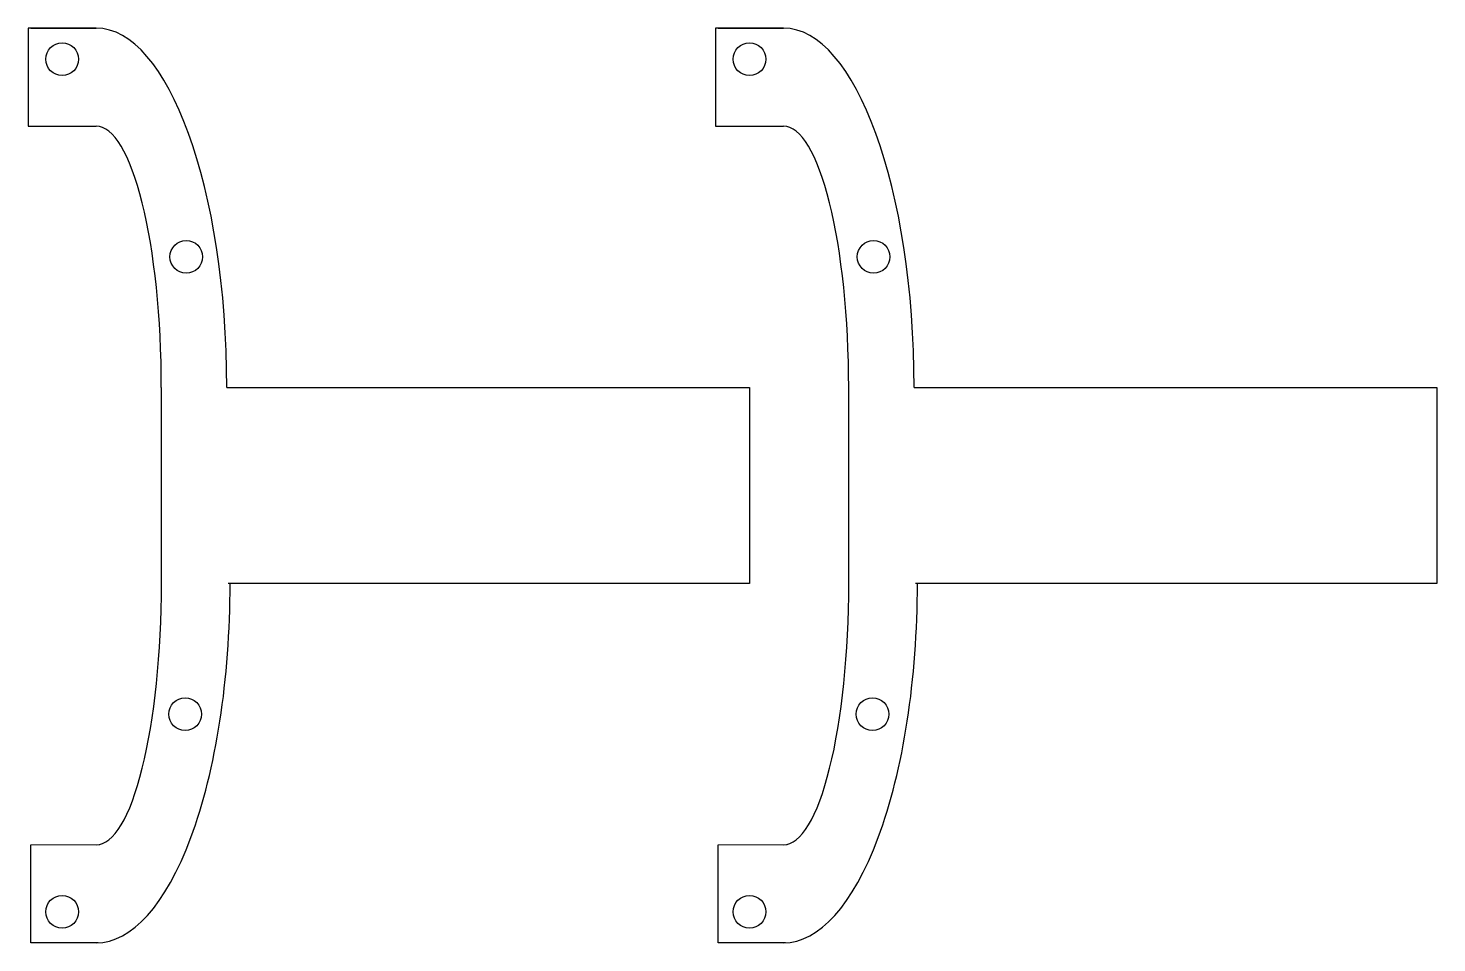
# Model space of a CAD drawing. Extents: x 0 to 216, y 3 to 143.
import ezdxf

# ---------------------------------------------------------------- set-up
doc = ezdxf.new("R2010")
doc.units = 0
doc.header["$MEASUREMENT"] = 0
doc.layers.get('0').update_dxf_attribs({"linetype": 'CONTINUOUS'})

msp = doc.modelspace()

# ---------------------------------------------------------------- linework, layer by layer
at = {"color": 7, "linetype": 'CONTINUOUS'}
for p, q in [((0.442333, 142.660648), (10.442335, 142.660648)), ((105.642333, 142.660645), (115.642335, 142.660645)), ((20.441605, 57.17775), (20.442332, 87.660645)), ((30.442333, 87.660645), (110.442332, 87.660646)), ((110.442332, 87.660646), (110.442333, 57.660645)), ((125.641605, 57.177747), (125.642332, 87.660642)), ((135.642333, 87.660642), (215.642332, 87.660643)), ((215.642332, 87.660643), (215.642333, 57.660642)), ((110.442333, 57.660645), (30.642333, 57.660645)), ((215.642333, 57.660642), (135.842333, 57.660642))]:
    msp.add_line(p, q, dxfattribs=at)
for points in [[(10.442333, 142.660648), (0.042333, 142.660651), (0.042333, 127.660645), (10.442333, 127.660645)], [(115.642333, 142.660645), (105.242333, 142.660648), (105.242333, 127.660642), (115.642333, 127.660642)], [(10.764598, 2.667785), (0.442333, 2.660645), (0.442333, 17.660645), (11.023089, 17.728157)], [(115.964598, 2.667782), (105.642333, 2.660642), (105.642333, 17.660642), (116.223089, 17.728154)]]:
    msp.add_lwpolyline(points, dxfattribs=at)
for points in [[(2.742333, 137.910645, -1), (7.742333, 137.910645, -1)], [(107.942333, 137.910642, -1), (112.942333, 137.910642, -1)], [(21.732656, 107.660645, -1), (26.732656, 107.660645, -1)], [(126.932656, 107.660642, -1), (131.932656, 107.660642, -1)], [(21.571366, 37.660645, -1), (26.571366, 37.660645, -1)], [(126.771366, 37.660642, -1), (131.771366, 37.660642, -1)], [(2.742333, 7.410645, -1), (7.742333, 7.410645, -1)], [(107.942333, 7.410642, -1), (112.942333, 7.410642, -1)]]:
    msp.add_lwpolyline(points, format="xyb", close=True, dxfattribs=at)
for centre, major_axis, ratio, start_param, end_param in [((10.442333, 87.660643), (0, -55.000005), 0.363636, 1.5707963648, 3.1415925618), ((115.642333, 87.66064), (0, -55.000005), 0.363636, 1.5707963648, 3.1415925618), ((10.442333, 87.660646), (0, 40), 0.249495, -1.5707963268, 0), ((115.642333, 87.660643), (0, 40), 0.249495, -1.5707963268, 0), ((10.442335, 57.660645), (0, 55), 0.372881, -3.1415926536, -1.5707963268), ((10.442335, 57.660645), (0, -40), 0.25, 0, 1.5707963268), ((115.642335, 57.660642), (0, 55), 0.372881, -3.1415926536, -1.5707963268), ((115.642335, 57.660642), (0, -40), 0.25, 0, 1.5707963268)]:
    msp.add_ellipse(centre, major_axis=major_axis, ratio=ratio, start_param=start_param, end_param=end_param, dxfattribs=at)

doc.saveas('drawing.dxf')
